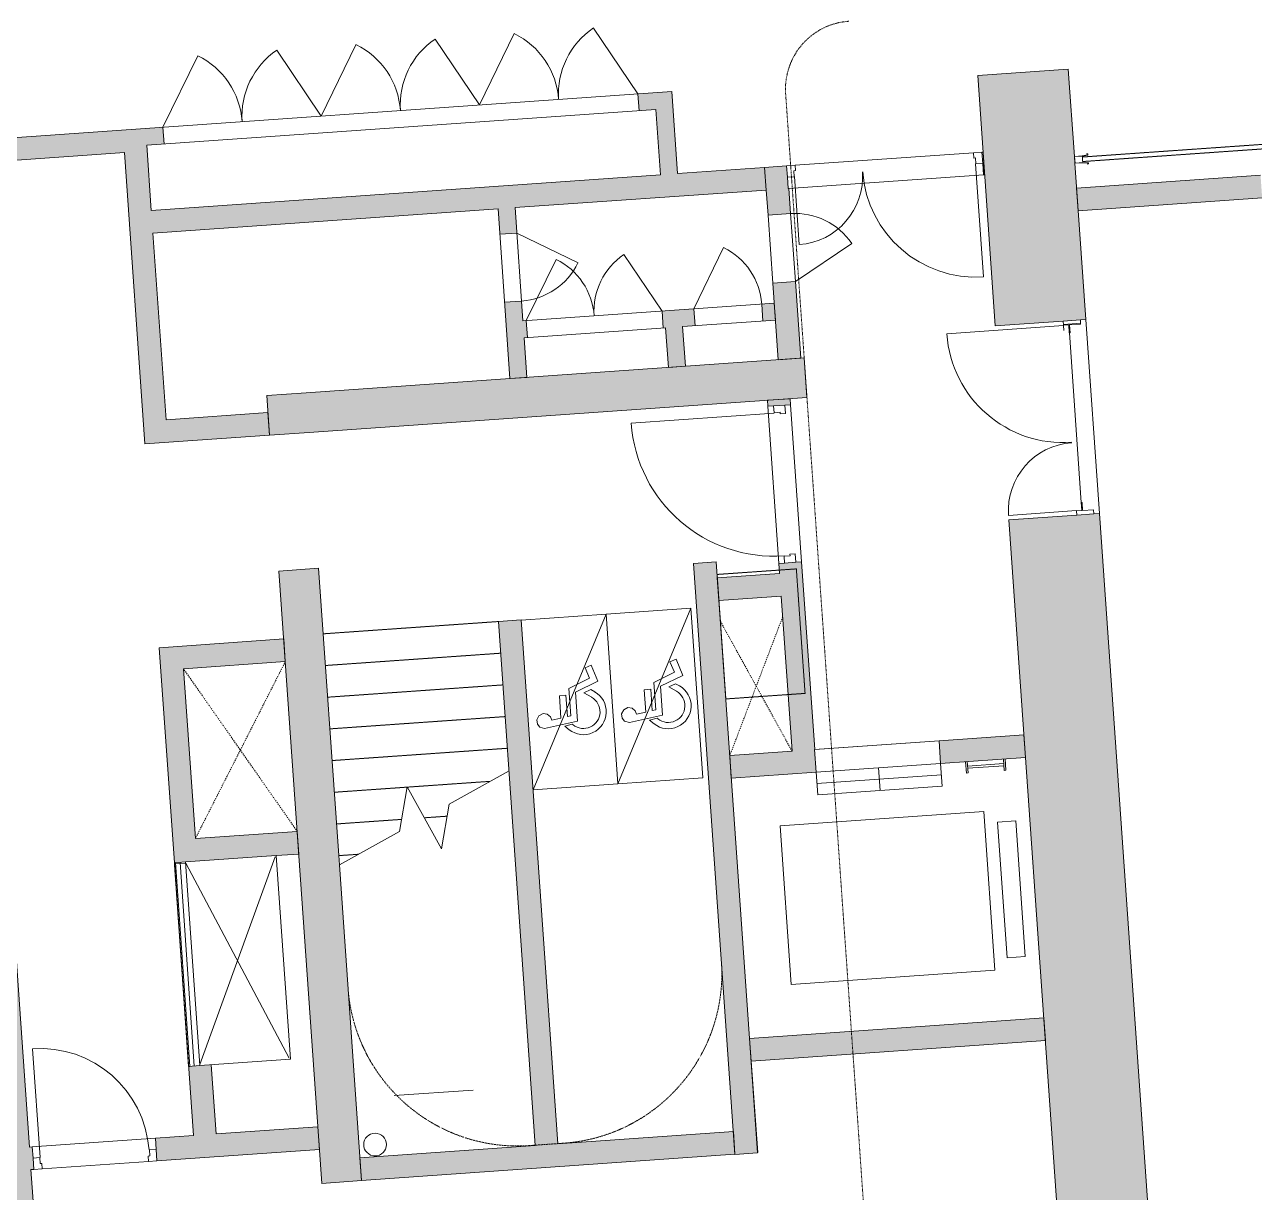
# Model space of a CAD drawing. Header units: millimetres. Extents: x 833941507 to 1669051331, y 817666127 to 1636299673.
# Drawn here: x 834443751 to 834454592, y 818027926 to 818038219 of the extents above; entities that cross this region are included whole.
import ezdxf

# ---------------------------------------------------------------- set-up
doc = ezdxf.new("R2010")
doc.units = ezdxf.units.MM
doc.header["$LTSCALE"] = 3
for name, pattern in [('3A35X-MAGP-P-MP-B02A$0$Dash', [6, 3, -3]), ('3A35X-MAGP-P-MP-B02A$0$Dash 1_16_', [3.175, 1.5875, -1.5875]), ('3A35X-MAGP-P-MP-B02A$0$Hidden', [2.25, 1, -1.25]), ('3A35X-MAGP-P-MP-B02A$0$Overhead', [1.8, 1.2, -0.6]), ('3A35X-MAGP-P-MP-B02B$0$Dash', [6, 3, -3]), ('3A35X-MAGP-P-MP-B02B$0$Hidden', [2.25, 1, -1.25]), ('3A35X-MAGP-P-MP-B02B$0$Overhead', [1.8, 1.2, -0.6])]:
    doc.linetypes.add(name, pattern=pattern)
for name, color, linetype, lineweight in [('3A35X-MAGP-P-MP-B02A$0$A-000-M_MASS', 252, 'Continuous', 5), ('3A35X-MAGP-P-MP-B02A$0$A-010-M_LINE', 252, 'Continuous', 5), ('3A35X-MAGP-P-MP-B02A$0$A-200-M_WALL_EXT', 252, 'Continuous', 9), ('3A35X-MAGP-P-MP-B02A$0$A-200-M_WALL_INT', 252, 'Continuous', 9), ('3A35X-MAGP-P-MP-B02A$0$A-200-M_WALL_PAT', 252, 'Continuous', 9), ('3A35X-MAGP-P-MP-B02A$0$A-230-M_FLOOR', 252, 'Continuous', 18), ('3A35X-MAGP-P-MP-B02A$0$A-242-M_STAIR', 252, 'Continuous', 5), ('3A35X-MAGP-P-MP-B02A$0$A-242-MB_STAIR', 252, 'Continuous', 5), ('3A35X-MAGP-P-MP-B02A$0$A-325-M_DOOR', 252, 'Continuous', 5), ('3A35X-MAGP-P-MP-B02A$0$A-335-M_OPENING', 252, 'Continuous', 5), ('3A35X-MAGP-P-MP-B02A$0$A-770-ME_FFE_SA', 252, 'Continuous', 5), ('3A35X-MAGP-P-MP-B02A$0$A-770-MH_FFE_SA', 252, '3A35X-MAGP-P-MP-B02A$0$Overhead', 5), ('3A35X-MAGP-P-MP-B02A$0$Z-000-T_TEXT', 252, 'Continuous', 5), ('3A35X-MAGP-P-MP-B02A$0$Z-060-M_DETAIL', 252, 'Continuous', 5), ('3A35X-MAGP-P-MP-B02A$0$Z-070_T_DETAIL', 252, 'Continuous', 5), ('3A35X-MAGP-P-MP-B02B$0$A-000-M_MASS', 252, 'Continuous', 5), ('3A35X-MAGP-P-MP-B02B$0$A-010-M_LINE', 252, 'Continuous', 5), ('3A35X-MAGP-P-MP-B02B$0$A-200-M_WALL_EXT', 252, 'Continuous', 9), ('3A35X-MAGP-P-MP-B02B$0$A-200-M_WALL_INT', 252, 'Continuous', 9), ('3A35X-MAGP-P-MP-B02B$0$A-200-M_WALL_PAT', 252, 'Continuous', 9), ('3A35X-MAGP-P-MP-B02B$0$A-230-M_FLOOR', 252, 'Continuous', 18), ('3A35X-MAGP-P-MP-B02B$0$A-242-M_STAIR', 252, 'Continuous', 5), ('3A35X-MAGP-P-MP-B02B$0$A-242-MB_STAIR', 252, 'Continuous', 5), ('3A35X-MAGP-P-MP-B02B$0$A-325-M_DOOR', 252, 'Continuous', 5), ('3A35X-MAGP-P-MP-B02B$0$A-335-M_OPENING', 252, 'Continuous', 5), ('3A35X-MAGP-P-MP-B02B$0$A-770-ME_FFE_SA', 252, 'Continuous', 5), ('3A35X-MAGP-P-MP-B02B$0$A-770-MH_FFE_SA', 252, '3A35X-MAGP-P-MP-B02B$0$Overhead', 5), ('3A35X-MAGP-P-MP-B02B$0$Z-000-T_TEXT', 252, 'Continuous', 5), ('3A35X-MAGP-P-MP-B02B$0$Z-060-M_DETAIL', 252, 'Continuous', 5), ('UAJ-23FLOR-h', 251, 'Continuous', 9)]:
    doc.layers.add(name, color=color, linetype=linetype, lineweight=lineweight)
doc.layers.add('UAJ-00XREF', color=7, linetype='Continuous')

# ---------------------------------------------------------------- blocks, each defined once
blk = doc.blocks.new('GBP-LTC-LB01')
at = {"layer": 'UAJ-23FLOR-h'}
h = blk.add_hatch(dxfattribs=at)
h.set_pattern_fill('EARTH,_O', color=256, scale=180, angle=45)
h.set_pattern_definition([(48.9989, (834576001.8, 818046085.3), (-112.727, 1612.5107), [1143, -1143]), (48.9989, (834575678.3, 818046366.6), (-112.727, 1612.5107), [1143, -1143]), (48.9989, (834575354.8, 818046647.8), (-112.727, 1612.5107), [1143, -1143]), (138.9989, (834575340.7, 818046849.3), (-1612.5107, -112.727), [1143, -1143]), (138.9989, (834575621.9, 818047172.8), (-1612.5107, -112.727), [1143, -1143]), (138.9989, (834575903.1, 818047496.3), (-1612.5107, -112.727), [1143, -1143])])
h.paths.add_polyline_path([(834572173, 818200349), (834310584, 818182062), (834331502, 817882832), (834364940, 817885169), (834473096, 818011284), (834480534, 818020120), (834485095, 818025710), (834491376, 818033619), (834497063, 818041013), (834493146, 818043679), (834512789, 818074029), (834518712, 818083675), (834526231, 818096325), (834534646, 818111073), (834545956, 818131981), (834557205, 818154199), (834564040, 818168497), (834570941, 818183576), (834578368, 818200696)])
h.paths.add_polyline_path([(834382131, 817956470), (834418269, 817958996), (834422062, 817963856), (834428403, 817964299), (834467239, 818010696), (834466445, 818021739), (834476098, 818035709), (834485267, 818048983), (834487015, 818051460), (834497268, 818067303), (834492893, 818129890), (834448057, 818126756), (834416897, 818105052), (834382061, 818080789), (834386167, 818022059), (834377588, 818021459)], flags=16)
edge = h.paths.add_edge_path(flags=16)
edge.add_line((834540292, 818142076), (834533466, 818141614))
edge.add_line((834533466, 818141614), (834523258, 818143863))
edge.add_line((834523258, 818143863), (834525897, 818155839))
edge.add_arc((834558382, 818267025), 115835, 237.2184, 253.71313, ccw=False)
edge.add_line((834495665, 818169638), (834498268, 818132357))
edge.add_line((834498268, 818132357), (834496346, 818130135))
edge.add_line((834496346, 818130135), (834492880, 818129893))
edge.add_line((834492880, 818129893), (834494230, 818110588))
edge.add_line((834494230, 818110588), (834496326, 818110708))
edge.add_line((834496326, 818110708), (834498420, 818080754))
edge.add_line((834498420, 818080754), (834498046, 818080727))
edge.add_line((834498046, 818080727), (834498255, 818077746))
edge.add_line((834498255, 818077746), (834503061, 818078082))
edge.add_line((834503061, 818078082), (834504980, 818081212))
edge.add_line((834504980, 818081212), (834509429, 818088471))
edge.add_line((834509429, 818088471), (834515217, 818097914))
edge.add_line((834515217, 818097914), (834526067, 818116416))
edge.add_line((834526067, 818116416), (834532489, 818127889))
edge.add_line((834532489, 818127889), (834534831, 818132146))
edge.add_line((834534831, 818132146), (834540292, 818142076))
h = blk.add_hatch(dxfattribs=at)
h.set_pattern_fill('EARTH,_O', color=256, scale=180, angle=45)
h.set_pattern_definition([(45.0000001, (-1082349.7, 54794.9), (-3e-06, 1616.4461018), [1143, -1143]), (45.0000001, (-1082652.8, 55098), (-3e-06, 1616.4461018), [1143, -1143]), (45.0000001, (-1082955.9, 55401.1), (-3e-06, 1616.4461018), [1143, -1143]), (135.0000001, (-1082955.9, 55603.1), (-1616.4461018, -3e-06), [1143, -1143]), (135.0000001, (-1082652.8, 55906.2), (-1616.4461018, -3e-06), [1143, -1143]), (135.0000001, (-1082349.7, 56209.3), (-1616.4461018, -3e-06), [1143, -1143])])
h.paths.add_polyline_path([(834669469, 818015499), (834651081, 818014214), (834651091, 818014066), (834669480, 818015352)], flags=16)
edge = h.paths.add_edge_path()
edge.add_arc((834611764, 818123015), 22001, 94.0007, 118.6887)
edge.add_line((834601202, 818142316), (834593918, 818141228))
edge.add_arc((834611768, 818123014), 25503, 93.9972, 134.4213, ccw=False)
edge.add_line((834609991, 818148455), (834618164, 818149026))
edge.add_line((834618164, 818149026), (834618408, 818145535))
edge.add_line((834618408, 818145535), (834616365, 818145392))
edge.add_line((834616365, 818145392), (834616609, 818141901))
edge.add_line((834616609, 818141901), (834611622, 818141552))
edge.add_line((834611622, 818141552), (834611378, 818145043))
edge.add_line((834611378, 818145043), (834610229, 818144963))
h.paths.add_polyline_path([(834673233, 818197366), (834607546, 818192774), (834599172, 818174435), (834588349, 818152375), (834578622, 818133891), (834568418, 818115665), (834556457, 818095618), (834546606, 818080042), (834532219, 818058624), (834523692, 818046596), (834515684, 818035708), (834508244, 818025930), (834500656, 818016266), (834489787, 818002934), (834483448, 817995421), (834478638, 817989842), (834458454, 817967379), (834441506, 817949096), (834383076, 817886437), (834482027, 817893355), (834551919, 817920009), (834634905, 817930637), (834634023, 817939309), (834633770, 817941796), (834633578, 817943687), (834508697, 817930984), (834507053, 817930191), (834506409, 817939427), (834507657, 817945567), (834503417, 818006767), (834503064, 818011763), (834514053, 818025792), (834520785, 818034889), (834526319, 818042437), (834532382, 818050706), (834536346, 818056473), (834542258, 818065226), (834550406, 818077287), (834561579, 818095002), (834574523, 818117080), (834587769, 818140310), (834609774, 818143595), (834610002, 818140336), (834634253, 818142031), (834636807, 818105492), (834642791, 818105914), (834646279, 818056033), (834640293, 818055614), (834643382, 818011425), (834641138, 818011268), (834645776, 817944928), (834639048, 817944244), (834640362, 817931328), (834651070, 817932707), (834650588, 817936476), (834685106, 817940897), (834685588, 817937128), (834691374, 817937869)])
blk = doc.blocks.new('3A35X-MAGP-P-MP-B02A')
at = {"layer": '3A35X-MAGP-P-MP-B02A$0$A-200-M_WALL_PAT'}
for points in [[(68019, 113181), (68975, 113181), (68975, 113381), (67225, 113381), (67225, 113181), (67525, 113181)], [(69175, 112656), (69175, 113381), (68975, 113381), (68975, 112656)], [(73675, 112656), (73825, 112656), (73825, 113381), (73675, 113381), (73675, 112695)], [(73925, 112456), (74595, 112456), (74595, 112656), (68975, 112656), (68975, 112456), (73675, 112456)], [(73649, 110956), (73775, 110956), (73775, 111306), (73625, 111306), (73625, 110956)], [(74676, 110606), (74825, 110606), (74825, 110956), (70425, 110956), (70425, 110606), (74476, 110606)], [(67325, 102856), (67525, 102856), (67525, 110819), (67325, 110819), (67325, 102880)], [(70075, 110606), (70075, 110806), (69175, 110806), (69175, 110606)], [(73725, 103996), (73925, 103997), (73925, 109218), (73725, 109218), (73725, 103997)], [(73925, 108876), (74476, 108876), (74476, 109076), (73925, 109076)], [(69175, 108606), (70075, 108606), (70075, 108806), (69175, 108806), (69175, 108717)], [(71975, 104197), (72175, 104197), (72175, 108827), (71975, 108826), (71975, 104464)], [(69875, 106906), (70075, 106906), (70075, 107106), (69175, 107106), (69175, 106906)], [(69075, 104496), (69175, 104496), (69175, 105106), (68975, 105106), (68975, 104496)], [(74197, 104806), (76525, 104806), (76525, 105006), (73925, 105006), (73926, 104806)], [(71975, 103997), (73725, 103997), (73725, 104197), (70425, 104196), (70425, 103997)]]:
    blk.add_hatch(color=256, dxfattribs=at).paths.add_polyline_path(points, flags=0)
h = blk.add_hatch(color=256, dxfattribs=at)
h.paths.add_polyline_path([(73525, 113231), (73675, 113231), (73675, 113381), (73525, 113381), (73525, 113331)], flags=0)
h.paths.add_polyline_path([(69175, 113231), (69328, 113231), (69328, 113381), (69175, 113381), (69175, 113331)], flags=0)
h = blk.add_hatch(color=256, dxfattribs=at)
h.paths.add_polyline_path([(77325, 102396), (77325, 109406), (76525, 109406), (76525, 102396), (76613, 102396)], flags=0)
h.paths.add_polyline_path([(76525, 111120), (77325, 111120), (77325, 113331), (76525, 113331), (76525, 112456)], flags=0)
h = blk.add_hatch(color=256, dxfattribs=at)
h.paths.add_polyline_path([(74595, 112456), (74789, 112456), (74789, 112656), (74595, 112656), (74595, 112556)], flags=0)
h.paths.add_polyline_path([(76515, 112456), (76525, 112456), (76525, 112656), (76515, 112656), (76515, 112556)], flags=0)
h = blk.add_hatch(color=256, dxfattribs=at)
h.paths.add_polyline_path([(69075, 106906), (69175, 106906), (69175, 108806), (68975, 108806), (68975, 106906)], flags=0)
h.paths.add_polyline_path([(69175, 110606), (69175, 112456), (68975, 112456), (68975, 110606)], flags=0)
h = blk.add_hatch(color=256, dxfattribs=at)
h.paths.add_polyline_path([(72375, 110956), (72375, 111631), (72225, 111631), (72225, 110956), (72325, 110956)], flags=0)
h.paths.add_polyline_path([(72316, 112231), (72375, 112231), (72375, 112456), (72225, 112456), (72225, 112231)], flags=0)
h = blk.add_hatch(color=256, dxfattribs=at)
h.paths.add_polyline_path([(74676, 110956), (74795, 110956), (74795, 111633), (74595, 111633), (74595, 110956)], flags=0)
h.paths.add_polyline_path([(74789, 112233), (74795, 112233), (74795, 112456), (74595, 112456), (74595, 112233)], flags=0)
h = blk.add_hatch(color=256, dxfattribs=at)
h.paths.add_polyline_path([(77325, 112081), (78951, 112081), (78951, 112281), (77325, 112281)], flags=0)
h.paths.add_polyline_path([(85550, 112081), (85550, 112281), (84157, 112281), (84157, 112081), (85207, 112081)], flags=0)
h = blk.add_hatch(color=256, dxfattribs=at)
h.paths.add_polyline_path([(73775, 111306), (73885, 111306), (73885, 111456), (73604, 111456), (73604, 111306), (73675, 111306)], flags=0)
h.paths.add_polyline_path([(74595, 111306), (74595, 111456), (74485, 111456), (74485, 111306)], flags=0)
h.paths.add_polyline_path([(72404, 111306), (72404, 111456), (72375, 111456), (72375, 111306)], flags=0)
h = blk.add_hatch(color=256, dxfattribs=at)
h.paths.add_polyline_path([(70425, 103996), (70425, 109406), (70075, 109406), (70075, 103996), (70291, 103996)], flags=0)
h.paths.add_polyline_path([(70425, 110606), (70425, 110956), (70075, 110956), (70075, 110606)], flags=0)
h = blk.add_hatch(color=256, dxfattribs=at)
h.paths.add_polyline_path([(74676, 107506), (74676, 109165), (74476, 109165), (74476, 107506)], flags=0)
h.paths.add_polyline_path([(74526, 110553), (74676, 110553), (74676, 110606), (74476, 110606), (74476, 110553)], flags=0)
h = blk.add_hatch(color=256, dxfattribs=at)
h.paths.add_polyline_path([(74476, 107306), (74675, 107306), (74675, 107506), (73925, 107506), (73925, 107306), (74465, 107306)], flags=0)
h.paths.add_polyline_path([(76525, 107306), (76525, 107506), (75775, 107506), (75775, 107306), (76076, 107306)], flags=0)
h = blk.add_hatch(color=256, dxfattribs=at)
h.paths.add_polyline_path([(68975, 104296), (70075, 104296), (70075, 104496), (68638, 104496), (68638, 104296)], flags=0)
h.paths.add_polyline_path([(67550, 104296), (67550, 104496), (67525, 104496), (67525, 104296)], flags=0)
at = {"layer": '3A35X-MAGP-P-MP-B02A$0$A-000-M_MASS'}
for p, q in [((75995, 107306), (75995, 107206)), ((76010, 107206), (76010, 107306)), ((76330, 107266), (76010, 107266)), ((76010, 107247), (76330, 107247)), ((76330, 107306), (76330, 107206)), ((76345, 107206), (76345, 107306)), ((75995, 107206), (76010, 107206)), ((76330, 107206), (76345, 107206))]:
    blk.add_line(p, q, dxfattribs=at)
at = {"layer": '3A35X-MAGP-P-MP-B02A$0$A-010-M_LINE', "linetype": '3A35X-MAGP-P-MP-B02A$0$Overhead'}
for p, q in [((73926, 109106), (74626, 109106)), ((73926, 108006), (73926, 109106)), ((74626, 109106), (74626, 108006)), ((74626, 108006), (73926, 108006))]:
    blk.add_line(p, q, dxfattribs=at)
at = {"layer": '3A35X-MAGP-P-MP-B02A$0$A-010-M_LINE', "linetype": '3A35X-MAGP-P-MP-B02A$0$Hidden'}
blk.add_line((71925, 104200), (72225, 104200), dxfattribs=at)
for centre, start, end in [((71925, 105700), 180.1582, 270), ((72225, 105700), 270, 359.8418)]:
    blk.add_arc(centre, 1500, start, end, dxfattribs=at)
at = {"layer": '3A35X-MAGP-P-MP-B02A$0$A-200-M_WALL_EXT', "lineweight": 13}
for p, q in [((76525, 113331), (76525, 111120)), ((77325, 113331), (76525, 113331)), ((77325, 112561), (77325, 113331)), ((77325, 111120), (77325, 112501)), ((76525, 111120), (77125, 111120)), ((77277, 111120), (77325, 111120)), ((70075, 110956), (70075, 110606)), ((70425, 110956), (70075, 110956)), ((74825, 110956), (70425, 110956)), ((74825, 110606), (74825, 110956)), ((70075, 110606), (70425, 110606)), ((70425, 110606), (74825, 110606)), ((70075, 109406), (70075, 103996)), ((70425, 109406), (70075, 109406)), ((70425, 106867), (70425, 109406)), ((76525, 109406), (76525, 102396)), ((77125, 109406), (76525, 109406)), ((77325, 109406), (77277, 109406)), ((77325, 102396), (77325, 109406)), ((73725, 109218), (73725, 103996)), ((73925, 109218), (73725, 109218)), ((73925, 103996), (73925, 109218)), ((70425, 103996), (70425, 106786)), ((70075, 103996), (70425, 103996)), ((73725, 103996), (73925, 103996))]:
    blk.add_line(p, q, dxfattribs=at)
at = {"layer": '3A35X-MAGP-P-MP-B02A$0$A-200-M_WALL_INT'}
for p, q in [((67225, 113381), (73825, 113381)), ((69328, 113231), (69328, 113381)), ((73525, 113381), (73525, 113231)), ((73825, 112656), (73825, 113381)), ((69175, 112656), (69175, 113231)), ((73675, 113231), (69175, 113231)), ((73675, 113231), (73675, 112656)), ((67225, 113181), (68975, 113181)), ((68975, 113181), (68975, 110606)), ((73675, 112656), (69175, 112656)), ((74595, 112656), (73825, 112656)), ((74595, 112456), (74595, 112656)), ((74789, 112656), (74595, 112656)), ((74595, 112656), (74595, 112456)), ((76525, 112656), (76515, 112656)), ((76525, 112456), (76525, 112656)), ((74789, 112456), (74789, 112556)), ((76515, 112556), (76515, 112456)), ((69175, 110806), (69175, 112456)), ((69175, 112456), (72225, 112456)), ((72225, 112456), (72225, 110956)), ((72375, 112456), (74595, 112456)), ((72375, 112456), (72375, 111456)), ((74595, 112456), (74595, 112233)), ((74795, 112456), (74789, 112456)), ((74795, 112233), (74795, 112456)), ((76515, 112456), (76525, 112456)), ((72225, 112231), (72375, 112231)), ((74595, 112233), (74795, 112233)), ((74595, 111633), (74595, 112233)), ((74795, 112233), (74795, 111633)), ((78951, 112281), (77325, 112281)), ((77325, 112281), (77325, 112081)), ((77325, 112081), (78951, 112081)), ((72375, 111631), (72225, 111631)), ((74795, 111633), (74595, 111633)), ((74595, 111633), (74595, 110956)), ((74795, 110956), (74795, 111633)), ((72375, 111456), (74595, 111456)), ((72404, 111306), (72404, 111456)), ((73604, 111456), (73604, 111306)), ((73885, 111306), (73885, 111456)), ((74485, 111456), (74485, 111306)), ((74595, 111306), (74595, 111456)), ((73625, 111306), (72375, 111306)), ((72375, 110956), (72375, 111306)), ((73625, 111306), (73625, 110956)), ((73775, 110956), (73775, 111306)), ((74595, 111306), (73775, 111306)), ((72225, 110956), (72375, 110956)), ((73625, 110956), (73775, 110956)), ((74595, 110956), (74795, 110956)), ((67525, 104496), (67525, 110819)), ((70075, 110806), (69175, 110806)), ((70075, 110606), (70075, 110806)), ((68975, 110606), (70075, 110606)), ((74676, 110606), (74476, 110606)), ((74476, 110606), (74476, 110553)), ((74676, 110553), (74676, 110606)), ((74476, 110553), (74526, 110553)), ((74626, 110553), (74676, 110553)), ((74476, 109076), (73925, 109076)), ((73925, 109076), (73925, 108876)), ((74526, 109165), (74476, 109165)), ((74476, 109165), (74476, 109076)), ((74676, 109165), (74626, 109165)), ((74676, 107506), (74676, 109165)), ((73925, 108876), (74476, 108876)), ((74476, 108876), (74476, 107506)), ((68975, 108806), (68975, 106906)), ((70075, 108806), (68975, 108806)), ((70075, 108606), (70075, 108806)), ((71975, 108827), (71975, 104197)), ((72175, 108827), (71975, 108827)), ((72175, 104197), (72175, 108827)), ((69175, 107106), (69175, 108606)), ((69175, 108606), (70075, 108606)), ((74476, 107506), (73925, 107506)), ((73925, 107506), (73925, 107306)), ((74675, 107306), (74675, 107506)), ((76525, 107506), (75775, 107506)), ((75775, 107506), (75775, 107306)), ((76525, 107306), (76525, 107506)), ((73925, 107306), (74675, 107306)), ((75775, 107306), (76525, 107306)), ((70075, 107106), (69175, 107106)), ((70075, 106906), (70075, 107106)), ((68975, 106906), (69075, 106906)), ((68975, 104496), (68975, 106896)), ((68975, 106896), (69075, 106896)), ((69875, 106906), (70075, 106906)), ((69075, 105106), (68975, 105106)), ((69175, 104496), (69175, 105106)), ((76525, 105006), (73925, 105006)), ((73925, 105006), (73925, 104806)), ((76525, 104806), (76525, 105006)), ((73925, 104806), (76525, 104806)), ((67550, 104496), (67525, 104496)), ((67550, 104396), (67550, 104496)), ((68975, 104496), (68638, 104496)), ((68638, 104496), (68638, 104396)), ((70075, 104496), (69175, 104496)), ((70075, 104296), (70075, 104496)), ((67525, 102856), (67525, 104296)), ((67525, 104296), (67550, 104296)), ((68638, 104296), (70075, 104296)), ((71975, 104197), (70425, 104197)), ((70425, 104197), (70425, 103997)), ((73725, 104197), (72175, 104197)), ((73725, 103997), (73725, 104197)), ((70425, 103997), (73725, 103997))]:
    blk.add_line(p, q, dxfattribs=at)
at = {"layer": '3A35X-MAGP-P-MP-B02A$0$A-230-M_FLOOR'}
for p, q in [((74864, 112656), (76440, 112656)), ((76515, 112456), (74795, 112456)), ((77325, 111120), (77325, 109406)), ((77173, 109513), (77173, 111013)), ((74476, 109165), (74476, 110553)), ((74676, 110553), (74676, 109165)), ((74676, 107506), (75775, 107506)), ((74675, 107306), (75775, 107306)), ((68975, 106896), (68975, 106906)), ((73926, 104806), (73926, 103997)), ((67550, 104496), (68638, 104496)), ((68563, 104296), (67625, 104296))]:
    blk.add_line(p, q, dxfattribs=at)
at = {"layer": '3A35X-MAGP-P-MP-B02A$0$A-242-M_STAIR'}
for p, q in [((71975, 108827), (70425, 108827)), ((71975, 108547), (70425, 108547)), ((71975, 108267), (70425, 108267)), ((71975, 107987), (70425, 107987)), ((71975, 107707), (70425, 107707)), ((71068, 107427), (70425, 107427)), ((71801, 107427), (71070, 107427)), ((70999, 107147), (70425, 107147)), ((71401, 107147), (71200, 107147)), ((70425, 106867), (70425, 106786)), ((70600, 106867), (70425, 106867)), ((71333, 106867), (71331, 106867))]:
    blk.add_line(p, q, dxfattribs=at)
at = {"layer": '3A35X-MAGP-P-MP-B02A$0$A-242-M_STAIR', "linetype": '3A35X-MAGP-P-MP-B02A$0$Overhead'}
for p, q in [((71975, 108827), (70425, 108827)), ((71975, 108547), (70425, 108547)), ((71975, 108267), (70425, 108267)), ((71975, 107987), (70425, 107987)), ((71975, 107707), (70425, 107707)), ((71068, 107427), (70425, 107427)), ((71801, 107427), (71070, 107427)), ((70999, 107147), (70425, 107147)), ((71401, 107147), (71200, 107147)), ((70600, 106867), (70425, 106867)), ((71333, 106867), (71331, 106867))]:
    blk.add_line(p, q, dxfattribs=at)
at = {"layer": '3A35X-MAGP-P-MP-B02A$0$A-242-MB_STAIR'}
for p, q in [((71427, 107253), (71975, 107509)), ((70974, 107042), (71068, 107430)), ((71068, 107430), (71332, 106864)), ((71332, 106864), (71427, 107253)), ((70425, 106786), (70974, 107042))]:
    blk.add_line(p, q, dxfattribs=at)
at = {"layer": '3A35X-MAGP-P-MP-B02A$0$A-325-M_DOOR'}
for p, q in [((69328, 113381), (69678, 113987)), ((70728, 113381), (70378, 113987)), ((70727, 113381), (71077, 113987)), ((72127, 113381), (71777, 113987)), ((72125, 113381), (72475, 113987)), ((73525, 113381), (73175, 113987)), ((74852, 112556), (74852, 111956)), ((76452, 112556), (76452, 111559)), ((72375, 112231), (72895, 111931)), ((72404, 111456), (72704, 111976)), ((73604, 111456), (73304, 111976)), ((73885, 111456), (74185, 111976)), ((74795, 111633), (75315, 111933)), ((77125, 111080), (76094, 111080)), ((77125, 111090), (77277, 111090)), ((77125, 111080), (77125, 111036)), ((74526, 110490), (73264, 110490)), ((77125, 109446), (76525, 109446)), ((74675, 107506), (75775, 107506)), ((74675, 107306), (75775, 107306)), ((67613, 104396), (67613, 105358))]:
    blk.add_line(p, q, dxfattribs=at)
at = {"layer": '3A35X-MAGP-P-MP-B02A$0$A-325-M_DOOR', "lineweight": 9}
for p, q in [((74789, 112656), (74864, 112656)), ((74789, 112556), (74789, 112656)), ((74864, 112656), (74864, 112609)), ((76440, 112656), (76515, 112656)), ((76440, 112609), (76440, 112656)), ((76515, 112656), (76515, 112556)), ((74849, 112556), (74789, 112556)), ((74849, 112609), (74849, 112556)), ((74864, 112609), (74849, 112609)), ((76455, 112609), (76440, 112609)), ((76455, 112556), (76455, 112609)), ((76515, 112556), (76455, 112556)), ((77125, 111120), (77277, 111120)), ((77125, 111083), (77125, 111120)), ((77172, 111083), (77125, 111083)), ((77172, 111013), (77172, 111083)), ((77179, 111083), (77179, 111013)), ((77277, 111083), (77179, 111083)), ((77277, 111120), (77277, 111083)), ((77179, 111013), (77172, 111013)), ((74526, 110553), (74626, 110553)), ((74526, 110493), (74526, 110553)), ((74579, 110493), (74526, 110493)), ((74579, 110478), (74579, 110493)), ((74626, 110478), (74579, 110478)), ((74626, 110553), (74626, 110478)), ((77172, 109513), (77179, 109513)), ((77172, 109443), (77172, 109513)), ((77179, 109513), (77179, 109443)), ((77125, 109443), (77172, 109443)), ((77125, 109406), (77125, 109443)), ((77277, 109406), (77125, 109406)), ((77179, 109443), (77277, 109443)), ((77277, 109443), (77277, 109406)), ((74526, 109225), (74579, 109225)), ((74526, 109165), (74526, 109225)), ((74579, 109225), (74579, 109240)), ((74579, 109240), (74626, 109240)), ((74626, 109240), (74626, 109165)), ((74626, 109165), (74526, 109165)), ((67610, 104396), (67550, 104396)), ((67550, 104396), (67550, 104296)), ((67550, 104296), (67625, 104296)), ((67610, 104343), (67610, 104396)), ((67625, 104343), (67610, 104343)), ((67625, 104296), (67625, 104343)), ((68563, 104343), (68563, 104296)), ((68578, 104343), (68563, 104343)), ((68563, 104296), (68638, 104296)), ((68638, 104396), (68578, 104396)), ((68578, 104396), (68578, 104343)), ((68638, 104296), (68638, 104396))]:
    blk.add_line(p, q, dxfattribs=at)
at = {"layer": '3A35X-MAGP-P-MP-B02A$0$A-325-M_DOOR'}
for centre, radius, start, end in [((69328, 113381), 700, 0, 60), ((70728, 113381), 700, 120, 180), ((70727, 113381), 700, 0, 60), ((72127, 113381), 700, 120, 180), ((72125, 113381), 700, 0, 60), ((73525, 113381), 700, 120, 180), ((74852, 112556), 600, 270, 0), ((76452, 112556), 997, 180, 270), ((74795, 111633), 600, 30, 90), ((72375, 112231), 600, 270, 330), ((72404, 111456), 600, 0, 60), ((73604, 111456), 600, 120, 180), ((73885, 111456), 600, 0, 60), ((77125, 111080), 1031, 180, 270), ((74526, 110490), 1262, 180, 270), ((77125, 109446), 600, 90, 180), ((67613, 104396), 962, 0, 90)]:
    blk.add_arc(centre, radius, start, end, dxfattribs=at)
at = {"layer": '3A35X-MAGP-P-MP-B02A$0$A-335-M_OPENING', "linetype": '3A35X-MAGP-P-MP-B02A$0$Dash'}
for p, q in [((73926, 107506), (74476, 108692)), ((74476, 107506), (73926, 108692)), ((70075, 108606), (69175, 107106)), ((70075, 107106), (69175, 108606))]:
    blk.add_line(p, q, dxfattribs=at)
at = {"layer": '3A35X-MAGP-P-MP-B02A$0$A-770-ME_FFE_SA'}
for p, q in [((77395, 112561), (77325, 112561)), ((77325, 112561), (77325, 112501)), ((77327, 112502), (77327, 112560)), ((77327, 112560), (77395, 112560)), ((77444, 112566), (77395, 112561)), ((77395, 112560), (77445, 112565)), ((77445, 112576), (77435, 112576)), ((77435, 112576), (77435, 112575)), ((77435, 112575), (77444, 112575)), ((77444, 112575), (77444, 112566)), ((77445, 112565), (77445, 112576)), ((77325, 112501), (77395, 112501)), ((77395, 112502), (77327, 112502)), ((77445, 112497), (77395, 112502)), ((77395, 112501), (77444, 112496)), ((77444, 112487), (77435, 112487)), ((77435, 112487), (77435, 112486)), ((77435, 112486), (77445, 112486)), ((77444, 112496), (77444, 112487)), ((77445, 112486), (77445, 112497)), ((74675, 107306), (74675, 107106)), ((75775, 107306), (74675, 107306)), ((75225, 107106), (75225, 107306)), ((75775, 107106), (75775, 107306)), ((75775, 107206), (74675, 107206)), ((75775, 107106), (74675, 107106)), ((68975, 106906), (68985, 106906)), ((68975, 105106), (68975, 106906)), ((68975, 105116), (68975, 106896)), ((68975, 106896), (68975, 105116)), ((68985, 106906), (68985, 105106)), ((69025, 105106), (69025, 106906)), ((69865, 106896), (69075, 105116)), ((69075, 106896), (69865, 105116)), ((74325, 105456), (74325, 106856)), ((74325, 106856), (76125, 106856)), ((76125, 106856), (76125, 105456)), ((76240, 105556), (76240, 106756)), ((76240, 106756), (76400, 106756)), ((76400, 106756), (76400, 105556)), ((76400, 105556), (76240, 105556)), ((76125, 105456), (74325, 105456)), ((68985, 105106), (68975, 105106))]:
    blk.add_line(p, q, dxfattribs=at)
blk.add_circle((70566, 104304), 100, dxfattribs=at)
at = {"layer": '3A35X-MAGP-P-MP-B02A$0$A-770-MH_FFE_SA'}
for p, q in [((77395, 112551), (85775, 112551)), ((77395, 112551), (77395, 112511)), ((85775, 112511), (77395, 112511)), ((68975, 106006), (68975, 106896)), ((68975, 106006), (68975, 106896)), ((68975, 106006), (68975, 105116)), ((68975, 106006), (68975, 105116))]:
    blk.add_line(p, q, dxfattribs=at)
at = {"layer": '3A35X-MAGP-P-MP-B02A$0$Z-000-T_TEXT', "lineweight": 20}
blk.add_line((70764, 104723), (71464, 104723), dxfattribs=at)
at = {"layer": '3A35X-MAGP-P-MP-B02A$0$Z-060-M_DETAIL'}
for p, q in [((72175, 107326), (72925, 108826)), ((72175, 108826), (72925, 108826)), ((72925, 107326), (73675, 108826)), ((72925, 108826), (73675, 108826)), ((72925, 107326), (72925, 108826)), ((72925, 108826), (72925, 107326)), ((73675, 108826), (73675, 107326)), ((72763, 108385), (72707, 108367)), ((72707, 108367), (72740, 108272)), ((72812, 108240), (72763, 108385)), ((73513, 108385), (73457, 108367)), ((73457, 108367), (73490, 108272)), ((73562, 108240), (73513, 108385)), ((72740, 108272), (72552, 108195)), ((72609, 108159), (72812, 108240)), ((73490, 108272), (73302, 108195)), ((73359, 108159), (73562, 108240)), ((72464, 108137), (72464, 107939)), ((72521, 108137), (72464, 108137)), ((72522, 107949), (72521, 108137)), ((72552, 108195), (72552, 107953)), ((72609, 107903), (72609, 108159)), ((72682, 108147), (72743, 108171)), ((72747, 108104), (72682, 108147)), ((72743, 108171), (72777, 108149)), ((73214, 108137), (73214, 107939)), ((73271, 108137), (73214, 108137)), ((73272, 107949), (73271, 108137)), ((73302, 108195), (73302, 107953)), ((73359, 107903), (73359, 108159)), ((73432, 108147), (73493, 108171)), ((73497, 108104), (73432, 108147)), ((73493, 108171), (73527, 108149)), ((72310, 107990), (72272, 107974)), ((72345, 107983), (72310, 107990)), ((72372, 107956), (72345, 107983)), ((73060, 107990), (73022, 107974)), ((73095, 107983), (73060, 107990)), ((73122, 107956), (73095, 107983)), ((72272, 107974), (72250, 107939)), ((72250, 107939), (72253, 107900)), ((72253, 107900), (72272, 107873)), ((72272, 107873), (72313, 107857)), ((72313, 107857), (72609, 107903)), ((72381, 107926), (72372, 107956)), ((72464, 107939), (72381, 107926)), ((72492, 107866), (72560, 107878)), ((72552, 107953), (72522, 107949)), ((72560, 107878), (72567, 107872)), ((73022, 107974), (73000, 107939)), ((73000, 107939), (73003, 107900)), ((73003, 107900), (73022, 107873)), ((73022, 107873), (73063, 107857)), ((73063, 107857), (73359, 107903)), ((73131, 107926), (73122, 107956)), ((73214, 107939), (73131, 107926)), ((73242, 107866), (73310, 107878)), ((73302, 107953), (73272, 107949)), ((73310, 107878), (73317, 107872)), ((72530, 107832), (72492, 107866)), ((73280, 107832), (73242, 107866)), ((72925, 107326), (72175, 107326)), ((73675, 107326), (72925, 107326)), ((69075, 106906), (69075, 105106)), ((69875, 106906), (69075, 106906)), ((69875, 105106), (69875, 106906)), ((69075, 105106), (69875, 105106))]:
    blk.add_line(p, q, dxfattribs=at)
for centre, radius in [((72665, 107981), 202), ((72665, 107981), 147), ((73415, 107981), 202), ((73415, 107981), 147)]:
    blk.add_arc(centre, radius, 227.8468, 56.5012, dxfattribs=at)
at = {"layer": '3A35X-MAGP-P-MP-B02A$0$Z-070_T_DETAIL', "linetype": '3A35X-MAGP-P-MP-B02A$0$Dash 1_16_', "lineweight": 20}
blk.add_line((74825, 113289), (74825, 91838), dxfattribs=at)
blk.add_arc((75425, 113289), 600, 90, 180, dxfattribs=at)
blk = doc.blocks.new('3A35X-MAGP-P-MP-B02B')
at = {"layer": '3A35X-MAGP-P-MP-B02B$0$A-200-M_WALL_PAT'}
for points in [[(68975, 113181), (68975, 113381), (67225, 113381), (67225, 113181), (67525, 113181)], [(69175, 112656), (69175, 113381), (68975, 113381), (68975, 112656)], [(73675, 112656), (73825, 112656), (73825, 113381), (73675, 113381), (73675, 112695)], [(73925, 112456), (74595, 112456), (74595, 112656), (68975, 112656), (68975, 112456), (73675, 112456)], [(73649, 110956), (73775, 110956), (73775, 111306), (73625, 111306), (73625, 110956)], [(74676, 110606), (74825, 110606), (74825, 110956), (70425, 110956), (70425, 110606), (74476, 110606)], [(67325, 102856), (67525, 102856), (67525, 110819), (67325, 110819), (67325, 102880)], [(70075, 110606), (70075, 110806), (69175, 110806), (69175, 110606)], [(73725, 103996), (73925, 103997), (73925, 109218), (73725, 109218), (73725, 103997)], [(73925, 108876), (74476, 108876), (74476, 109076), (73925, 109076)], [(70075, 108606), (70075, 108806), (69175, 108806), (69175, 108606)], [(72175, 104197), (72175, 108827), (71975, 108826), (71975, 104197)], [(69875, 106906), (70075, 106906), (70075, 107106), (69175, 107106), (69175, 106906)], [(69075, 104496), (69175, 104496), (69175, 105106), (68975, 105106), (68975, 104496)], [(74197, 104806), (76525, 104806), (76525, 105006), (73925, 105006), (73926, 104806), (74115, 104806)], [(71214, 103997), (73725, 103997), (73725, 104197), (70425, 104196), (70425, 103997)]]:
    blk.add_hatch(color=256, dxfattribs=at).paths.add_polyline_path(points, flags=0)
h = blk.add_hatch(color=256, dxfattribs=at)
h.paths.add_polyline_path([(73675, 113231), (73675, 113381), (73525, 113381), (73525, 113231)], flags=0)
h.paths.add_polyline_path([(69175, 113231), (69328, 113231), (69328, 113381), (69175, 113381), (69175, 113331)], flags=0)
h = blk.add_hatch(color=256, dxfattribs=at)
h.paths.add_polyline_path([(76525, 102396), (77325, 102396), (77325, 109406), (76525, 109406), (76525, 102481)], flags=0)
h.paths.add_polyline_path([(77325, 111120), (77325, 113331), (76525, 113331), (76525, 111120), (77277, 111120)], flags=0)
h = blk.add_hatch(color=256, dxfattribs=at)
h.paths.add_polyline_path([(74595, 112456), (74789, 112456), (74789, 112656), (74595, 112656), (74595, 112556)], flags=0)
h.paths.add_polyline_path([(76515, 112456), (76525, 112456), (76525, 112656), (76515, 112656), (76515, 112556)], flags=0)
h = blk.add_hatch(color=256, dxfattribs=at)
h.paths.add_polyline_path([(69075, 106906), (69175, 106906), (69175, 108806), (68975, 108806), (68975, 106906)], flags=0)
h.paths.add_polyline_path([(69175, 110606), (69175, 112456), (68975, 112456), (68975, 110606)], flags=0)
h = blk.add_hatch(color=256, dxfattribs=at)
h.paths.add_polyline_path([(72225, 110956), (72375, 110956), (72375, 111631), (72225, 111631), (72225, 111185)], flags=0)
h.paths.add_polyline_path([(72375, 112231), (72375, 112456), (72225, 112456), (72225, 112231)], flags=0)
h = blk.add_hatch(color=256, dxfattribs=at)
h.paths.add_polyline_path([(74595, 110956), (74795, 110956), (74795, 111633), (74595, 111633)], flags=0)
h.paths.add_polyline_path([(74795, 112233), (74795, 112233), (74795, 112456), (74595, 112456), (74595, 112233), (74789, 112233)], flags=0)
h = blk.add_hatch(color=256, dxfattribs=at)
h.paths.add_polyline_path([(77325, 112081), (78951, 112081), (78951, 112281), (77325, 112281)], flags=0)
h.paths.add_polyline_path([(85550, 112081), (85550, 112281), (84157, 112281), (84157, 112081), (84654, 112081)], flags=0)
h = blk.add_hatch(color=256, dxfattribs=at)
h.paths.add_polyline_path([(73885, 111306), (73885, 111456), (73604, 111456), (73604, 111306), (73775, 111306)], flags=0)
h.paths.add_polyline_path([(72375, 111306), (72404, 111306), (72404, 111456), (72375, 111456)], flags=0)
h.paths.add_polyline_path([(74485, 111306), (74595, 111306), (74595, 111456), (74485, 111456)], flags=0)
h = blk.add_hatch(color=256, dxfattribs=at)
h.paths.add_polyline_path([(70425, 103996), (70425, 109406), (70075, 109406), (70075, 103996), (70291, 103996)], flags=0)
h.paths.add_polyline_path([(70075, 110606), (70425, 110606), (70425, 110956), (70075, 110956), (70075, 110819)], flags=0)
h = blk.add_hatch(color=256, dxfattribs=at)
h.paths.add_polyline_path([(74676, 107506), (74676, 109165), (74476, 109165), (74476, 107506)], flags=0)
h.paths.add_polyline_path([(74676, 110553), (74676, 110606), (74476, 110606), (74476, 110553), (74626, 110553)], flags=0)
h = blk.add_hatch(color=256, dxfattribs=at)
h.paths.add_polyline_path([(76525, 107306), (76525, 107506), (75775, 107506), (75775, 107306), (76254, 107306)], flags=0)
h.paths.add_polyline_path([(74476, 107306), (74675, 107306), (74675, 107506), (73925, 107506), (73925, 107306)], flags=0)
h = blk.add_hatch(color=256, dxfattribs=at)
h.paths.add_polyline_path([(67550, 104296), (67550, 104496), (67525, 104496), (67525, 104296)], flags=0)
h.paths.add_polyline_path([(70075, 104296), (70075, 104496), (68638, 104496), (68638, 104296), (68974, 104296)], flags=0)
at = {"layer": '3A35X-MAGP-P-MP-B02B$0$A-000-M_MASS'}
for p, q in [((75995, 107306), (75995, 107206)), ((76010, 107206), (76010, 107306)), ((76330, 107266), (76010, 107266)), ((76010, 107247), (76330, 107247)), ((76330, 107306), (76330, 107206)), ((76345, 107206), (76345, 107306)), ((75995, 107206), (76010, 107206)), ((76330, 107206), (76345, 107206))]:
    blk.add_line(p, q, dxfattribs=at)
at = {"layer": '3A35X-MAGP-P-MP-B02B$0$A-010-M_LINE', "linetype": '3A35X-MAGP-P-MP-B02B$0$Overhead'}
for p, q in [((73926, 109106), (74626, 109106)), ((73926, 108006), (73926, 109106)), ((74626, 109106), (74626, 108006)), ((74626, 108006), (73926, 108006))]:
    blk.add_line(p, q, dxfattribs=at)
at = {"layer": '3A35X-MAGP-P-MP-B02B$0$A-010-M_LINE', "linetype": '3A35X-MAGP-P-MP-B02B$0$Hidden'}
blk.add_line((71925, 104200), (72225, 104200), dxfattribs=at)
for centre, start, end in [((71925, 105700), 180.1582, 270), ((72225, 105700), 270, 359.8418)]:
    blk.add_arc(centre, 1500, start, end, dxfattribs=at)
at = {"layer": '3A35X-MAGP-P-MP-B02B$0$A-200-M_WALL_EXT', "lineweight": 13}
for p, q in [((76525, 113331), (76525, 111120)), ((77325, 113331), (76525, 113331)), ((77325, 112561), (77325, 113331)), ((77325, 111120), (77325, 112501)), ((76525, 111120), (77125, 111120)), ((77277, 111120), (77325, 111120)), ((70075, 110956), (70075, 110606)), ((70425, 110956), (70075, 110956)), ((74825, 110956), (70425, 110956)), ((74825, 110606), (74825, 110956)), ((70075, 110606), (70425, 110606)), ((70425, 110606), (74825, 110606)), ((70075, 109406), (70075, 103996)), ((70425, 109406), (70075, 109406)), ((70425, 106867), (70425, 109406)), ((76525, 109406), (76525, 102396)), ((77125, 109406), (76525, 109406)), ((77325, 109406), (77277, 109406)), ((77325, 102396), (77325, 109406)), ((73725, 109218), (73725, 103996)), ((73925, 109218), (73725, 109218)), ((73925, 103996), (73925, 109218)), ((70425, 103996), (70425, 106786)), ((70075, 103996), (70425, 103996)), ((73725, 103996), (73925, 103996))]:
    blk.add_line(p, q, dxfattribs=at)
at = {"layer": '3A35X-MAGP-P-MP-B02B$0$A-200-M_WALL_INT'}
for p, q in [((67225, 113381), (73825, 113381)), ((69328, 113231), (69328, 113381)), ((73525, 113381), (73525, 113231)), ((73825, 112656), (73825, 113381)), ((69175, 112656), (69175, 113231)), ((73675, 113231), (69175, 113231)), ((73675, 113231), (73675, 112656)), ((67225, 113181), (68975, 113181)), ((68975, 113181), (68975, 110606)), ((73675, 112656), (69175, 112656)), ((74595, 112656), (73825, 112656)), ((74595, 112456), (74595, 112656)), ((74789, 112656), (74595, 112656)), ((74595, 112656), (74595, 112456)), ((76525, 112656), (76515, 112656)), ((76525, 112456), (76525, 112656)), ((74789, 112456), (74789, 112556)), ((76515, 112556), (76515, 112456)), ((69175, 110806), (69175, 112456)), ((69175, 112456), (72225, 112456)), ((72225, 112456), (72225, 110956)), ((72375, 112456), (74595, 112456)), ((72375, 112456), (72375, 111456)), ((74595, 112456), (74595, 112233)), ((74795, 112456), (74789, 112456)), ((74795, 112233), (74795, 112456)), ((76515, 112456), (76525, 112456)), ((72225, 112231), (72375, 112231)), ((74595, 112233), (74795, 112233)), ((74595, 111633), (74595, 112233)), ((74795, 112233), (74795, 111633)), ((78951, 112281), (77325, 112281)), ((77325, 112281), (77325, 112081)), ((77325, 112081), (78951, 112081)), ((72375, 111631), (72225, 111631)), ((74795, 111633), (74595, 111633)), ((74595, 111633), (74595, 110956)), ((74795, 110956), (74795, 111633)), ((72375, 111456), (74595, 111456)), ((72404, 111306), (72404, 111456)), ((73604, 111456), (73604, 111306)), ((73885, 111306), (73885, 111456)), ((74485, 111456), (74485, 111306)), ((74595, 111306), (74595, 111456)), ((73625, 111306), (72375, 111306)), ((72375, 110956), (72375, 111306)), ((73625, 111306), (73625, 110956)), ((73775, 110956), (73775, 111306)), ((74595, 111306), (73775, 111306)), ((72225, 110956), (72375, 110956)), ((73625, 110956), (73775, 110956)), ((74595, 110956), (74795, 110956)), ((67525, 104496), (67525, 110819)), ((70075, 110806), (69175, 110806)), ((70075, 110606), (70075, 110806)), ((68975, 110606), (70075, 110606)), ((74676, 110606), (74476, 110606)), ((74476, 110606), (74476, 110553)), ((74676, 110553), (74676, 110606)), ((74476, 110553), (74526, 110553)), ((74626, 110553), (74676, 110553)), ((74476, 109076), (73925, 109076)), ((73925, 109076), (73925, 108876)), ((74526, 109165), (74476, 109165)), ((74476, 109165), (74476, 109076)), ((74676, 109165), (74626, 109165)), ((74676, 107506), (74676, 109165)), ((73925, 108876), (74476, 108876)), ((74476, 108876), (74476, 107506)), ((68975, 108806), (68975, 106906)), ((70075, 108806), (68975, 108806)), ((70075, 108606), (70075, 108806)), ((71975, 108827), (71975, 104197)), ((72175, 108827), (71975, 108827)), ((72175, 104197), (72175, 108827)), ((69175, 107106), (69175, 108606)), ((69175, 108606), (70075, 108606)), ((74476, 107506), (73925, 107506)), ((73925, 107506), (73925, 107306)), ((74675, 107306), (74675, 107506)), ((76525, 107506), (75775, 107506)), ((75775, 107506), (75775, 107306)), ((76525, 107306), (76525, 107506)), ((73925, 107306), (74675, 107306)), ((75775, 107306), (76525, 107306)), ((70075, 107106), (69175, 107106)), ((70075, 106906), (70075, 107106)), ((68975, 106906), (69075, 106906)), ((68975, 104496), (68975, 106896)), ((68975, 106896), (69075, 106896)), ((69875, 106906), (70075, 106906)), ((69075, 105106), (68975, 105106)), ((69175, 104496), (69175, 105106)), ((76525, 105006), (73925, 105006)), ((73925, 105006), (73925, 104806)), ((76525, 104806), (76525, 105006)), ((73925, 104806), (76525, 104806)), ((67550, 104496), (67525, 104496)), ((67550, 104396), (67550, 104496)), ((68975, 104496), (68638, 104496)), ((68638, 104496), (68638, 104396)), ((70075, 104496), (69175, 104496)), ((70075, 104296), (70075, 104496)), ((67525, 102856), (67525, 104296)), ((67525, 104296), (67550, 104296)), ((68638, 104296), (70075, 104296)), ((71975, 104197), (70425, 104197)), ((70425, 104197), (70425, 103997)), ((73725, 104197), (72175, 104197)), ((73725, 103997), (73725, 104197)), ((70425, 103997), (73725, 103997))]:
    blk.add_line(p, q, dxfattribs=at)
at = {"layer": '3A35X-MAGP-P-MP-B02B$0$A-230-M_FLOOR'}
for p, q in [((74864, 112656), (76440, 112656)), ((76515, 112456), (74795, 112456)), ((77325, 111120), (77325, 109406)), ((77173, 109513), (77173, 111013)), ((74476, 109165), (74476, 110553)), ((74676, 110553), (74676, 109165)), ((74676, 107506), (75775, 107506)), ((74675, 107306), (75775, 107306)), ((68975, 106896), (68975, 106906)), ((73926, 104806), (73926, 103997)), ((67550, 104496), (68638, 104496)), ((68563, 104296), (67625, 104296))]:
    blk.add_line(p, q, dxfattribs=at)
at = {"layer": '3A35X-MAGP-P-MP-B02B$0$A-242-M_STAIR'}
for p, q in [((71975, 108827), (70425, 108827)), ((71975, 108547), (70425, 108547)), ((71975, 108267), (70425, 108267)), ((71975, 107987), (70425, 107987)), ((71975, 107707), (70425, 107707)), ((71068, 107427), (70425, 107427)), ((71801, 107427), (71070, 107427)), ((70999, 107147), (70425, 107147)), ((71401, 107147), (71200, 107147)), ((70425, 106867), (70425, 106786)), ((70600, 106867), (70425, 106867)), ((71333, 106867), (71331, 106867))]:
    blk.add_line(p, q, dxfattribs=at)
at = {"layer": '3A35X-MAGP-P-MP-B02B$0$A-242-M_STAIR', "linetype": '3A35X-MAGP-P-MP-B02B$0$Overhead'}
for p, q in [((71975, 108827), (70425, 108827)), ((71975, 108547), (70425, 108547)), ((71975, 108267), (70425, 108267)), ((71975, 107987), (70425, 107987)), ((71975, 107707), (70425, 107707)), ((71068, 107427), (70425, 107427)), ((71801, 107427), (71070, 107427)), ((70999, 107147), (70425, 107147)), ((71401, 107147), (71200, 107147)), ((70600, 106867), (70425, 106867)), ((71333, 106867), (71331, 106867))]:
    blk.add_line(p, q, dxfattribs=at)
at = {"layer": '3A35X-MAGP-P-MP-B02B$0$A-242-MB_STAIR'}
for p, q in [((71427, 107253), (71975, 107509)), ((70974, 107042), (71068, 107430)), ((71068, 107430), (71332, 106864)), ((71332, 106864), (71427, 107253)), ((70425, 106786), (70974, 107042))]:
    blk.add_line(p, q, dxfattribs=at)
at = {"layer": '3A35X-MAGP-P-MP-B02B$0$A-325-M_DOOR'}
for p, q in [((69328, 113381), (69678, 113987)), ((70728, 113381), (70378, 113987)), ((70727, 113381), (71077, 113987)), ((72127, 113381), (71777, 113987)), ((72125, 113381), (72475, 113987)), ((73525, 113381), (73175, 113987)), ((74852, 112556), (74852, 111956)), ((76452, 112556), (76452, 111559)), ((72375, 112231), (72895, 111931)), ((72404, 111456), (72704, 111976)), ((73604, 111456), (73304, 111976)), ((73885, 111456), (74185, 111976)), ((74795, 111633), (75315, 111933)), ((77125, 111080), (76094, 111080)), ((77125, 111090), (77277, 111090)), ((77125, 111080), (77125, 111036)), ((74526, 110490), (73264, 110490)), ((77125, 109446), (76525, 109446)), ((74675, 107506), (75775, 107506)), ((74675, 107306), (75775, 107306)), ((67613, 104396), (67613, 105358))]:
    blk.add_line(p, q, dxfattribs=at)
at = {"layer": '3A35X-MAGP-P-MP-B02B$0$A-325-M_DOOR', "lineweight": 9}
for p, q in [((74789, 112656), (74864, 112656)), ((74789, 112556), (74789, 112656)), ((74864, 112656), (74864, 112609)), ((76440, 112656), (76515, 112656)), ((76440, 112609), (76440, 112656)), ((76515, 112656), (76515, 112556)), ((74849, 112556), (74789, 112556)), ((74849, 112609), (74849, 112556)), ((74864, 112609), (74849, 112609)), ((76455, 112609), (76440, 112609)), ((76455, 112556), (76455, 112609)), ((76515, 112556), (76455, 112556)), ((77125, 111120), (77277, 111120)), ((77125, 111083), (77125, 111120)), ((77172, 111083), (77125, 111083)), ((77172, 111013), (77172, 111083)), ((77179, 111083), (77179, 111013)), ((77277, 111083), (77179, 111083)), ((77277, 111120), (77277, 111083)), ((77179, 111013), (77172, 111013)), ((74526, 110553), (74626, 110553)), ((74526, 110493), (74526, 110553)), ((74579, 110493), (74526, 110493)), ((74579, 110478), (74579, 110493)), ((74626, 110478), (74579, 110478)), ((74626, 110553), (74626, 110478)), ((77172, 109513), (77179, 109513)), ((77172, 109443), (77172, 109513)), ((77179, 109513), (77179, 109443)), ((77125, 109443), (77172, 109443)), ((77125, 109406), (77125, 109443)), ((77277, 109406), (77125, 109406)), ((77179, 109443), (77277, 109443)), ((77277, 109443), (77277, 109406)), ((74526, 109225), (74579, 109225)), ((74526, 109165), (74526, 109225)), ((74579, 109225), (74579, 109240)), ((74579, 109240), (74626, 109240)), ((74626, 109240), (74626, 109165)), ((74626, 109165), (74526, 109165)), ((67610, 104396), (67550, 104396)), ((67550, 104396), (67550, 104296)), ((67550, 104296), (67625, 104296)), ((67610, 104343), (67610, 104396)), ((67625, 104343), (67610, 104343)), ((67625, 104296), (67625, 104343)), ((68563, 104343), (68563, 104296)), ((68578, 104343), (68563, 104343)), ((68563, 104296), (68638, 104296)), ((68638, 104396), (68578, 104396)), ((68578, 104396), (68578, 104343)), ((68638, 104296), (68638, 104396))]:
    blk.add_line(p, q, dxfattribs=at)
at = {"layer": '3A35X-MAGP-P-MP-B02B$0$A-325-M_DOOR'}
for centre, radius, start, end in [((69328, 113381), 700, 0, 60), ((70728, 113381), 700, 120, 180), ((70727, 113381), 700, 0, 60), ((72127, 113381), 700, 120, 180), ((72125, 113381), 700, 0, 60), ((73525, 113381), 700, 120, 180), ((74852, 112556), 600, 270, 0), ((76452, 112556), 997, 180, 270), ((74795, 111633), 600, 30, 90), ((72375, 112231), 600, 270, 330), ((72404, 111456), 600, 0, 60), ((73604, 111456), 600, 120, 180), ((73885, 111456), 600, 0, 60), ((77125, 111080), 1031, 180, 270), ((74526, 110490), 1262, 180, 270), ((77125, 109446), 600, 90, 180), ((67613, 104396), 962, 0, 90)]:
    blk.add_arc(centre, radius, start, end, dxfattribs=at)
at = {"layer": '3A35X-MAGP-P-MP-B02B$0$A-335-M_OPENING', "linetype": '3A35X-MAGP-P-MP-B02B$0$Dash'}
for p, q in [((73926, 107506), (74476, 108692)), ((74476, 107506), (73926, 108692)), ((70075, 108606), (69175, 107106)), ((70075, 107106), (69175, 108606))]:
    blk.add_line(p, q, dxfattribs=at)
at = {"layer": '3A35X-MAGP-P-MP-B02B$0$A-770-ME_FFE_SA'}
for p, q in [((77395, 112561), (77325, 112561)), ((77325, 112561), (77325, 112501)), ((77327, 112502), (77327, 112560)), ((77327, 112560), (77395, 112560)), ((77444, 112566), (77395, 112561)), ((77395, 112560), (77445, 112565)), ((77445, 112576), (77435, 112576)), ((77435, 112576), (77435, 112575)), ((77435, 112575), (77444, 112575)), ((77444, 112575), (77444, 112566)), ((77445, 112565), (77445, 112576)), ((77325, 112501), (77395, 112501)), ((77395, 112502), (77327, 112502)), ((77445, 112497), (77395, 112502)), ((77395, 112501), (77444, 112496)), ((77444, 112487), (77435, 112487)), ((77435, 112487), (77435, 112486)), ((77435, 112486), (77445, 112486)), ((77444, 112496), (77444, 112487)), ((77445, 112486), (77445, 112497)), ((74675, 107306), (74675, 107106)), ((75775, 107306), (74675, 107306)), ((75225, 107106), (75225, 107306)), ((75775, 107106), (75775, 107306)), ((75775, 107206), (74675, 107206)), ((75775, 107106), (74675, 107106)), ((68975, 106906), (68985, 106906)), ((68975, 105106), (68975, 106906)), ((68975, 105116), (68975, 106896)), ((68975, 106896), (68975, 105116)), ((68985, 106906), (68985, 105106)), ((69025, 105106), (69025, 106906)), ((69865, 106896), (69075, 105116)), ((69075, 106896), (69865, 105116)), ((74325, 105456), (74325, 106856)), ((74325, 106856), (76125, 106856)), ((76125, 106856), (76125, 105456)), ((76240, 105556), (76240, 106756)), ((76240, 106756), (76400, 106756)), ((76400, 106756), (76400, 105556)), ((76400, 105556), (76240, 105556)), ((76125, 105456), (74325, 105456)), ((68985, 105106), (68975, 105106))]:
    blk.add_line(p, q, dxfattribs=at)
blk.add_circle((70566, 104304), 100, dxfattribs=at)
at = {"layer": '3A35X-MAGP-P-MP-B02B$0$A-770-MH_FFE_SA'}
for p, q in [((77395, 112551), (85775, 112551)), ((77395, 112551), (77395, 112511)), ((85775, 112511), (77395, 112511)), ((68975, 106006), (68975, 106896)), ((68975, 106006), (68975, 106896)), ((68975, 106006), (68975, 105116)), ((68975, 106006), (68975, 105116))]:
    blk.add_line(p, q, dxfattribs=at)
at = {"layer": '3A35X-MAGP-P-MP-B02B$0$Z-000-T_TEXT', "lineweight": 20}
blk.add_line((70764, 104723), (71464, 104723), dxfattribs=at)
at = {"layer": '3A35X-MAGP-P-MP-B02B$0$Z-060-M_DETAIL'}
for p, q in [((72175, 107326), (72925, 108826)), ((72175, 108826), (72925, 108826)), ((72925, 107326), (73675, 108826)), ((72925, 108826), (73675, 108826)), ((72925, 107326), (72925, 108826)), ((72925, 108826), (72925, 107326)), ((73675, 108826), (73675, 107326)), ((72763, 108385), (72707, 108367)), ((72707, 108367), (72740, 108272)), ((72812, 108240), (72763, 108385)), ((73513, 108385), (73457, 108367)), ((73457, 108367), (73490, 108272)), ((73562, 108240), (73513, 108385)), ((72740, 108272), (72552, 108195)), ((72609, 108159), (72812, 108240)), ((73490, 108272), (73302, 108195)), ((73359, 108159), (73562, 108240)), ((72464, 108137), (72464, 107939)), ((72521, 108137), (72464, 108137)), ((72522, 107949), (72521, 108137)), ((72552, 108195), (72552, 107953)), ((72609, 107903), (72609, 108159)), ((72682, 108147), (72743, 108171)), ((72747, 108104), (72682, 108147)), ((72743, 108171), (72777, 108149)), ((73214, 108137), (73214, 107939)), ((73271, 108137), (73214, 108137)), ((73272, 107949), (73271, 108137)), ((73302, 108195), (73302, 107953)), ((73359, 107903), (73359, 108159)), ((73432, 108147), (73493, 108171)), ((73497, 108104), (73432, 108147)), ((73493, 108171), (73527, 108149)), ((72310, 107990), (72272, 107974)), ((72345, 107983), (72310, 107990)), ((72372, 107956), (72345, 107983)), ((73060, 107990), (73022, 107974)), ((73095, 107983), (73060, 107990)), ((73122, 107956), (73095, 107983)), ((72272, 107974), (72250, 107939)), ((72250, 107939), (72253, 107900)), ((72253, 107900), (72272, 107873)), ((72272, 107873), (72313, 107857)), ((72313, 107857), (72609, 107903)), ((72381, 107926), (72372, 107956)), ((72464, 107939), (72381, 107926)), ((72492, 107866), (72560, 107878)), ((72552, 107953), (72522, 107949)), ((72560, 107878), (72567, 107872)), ((73022, 107974), (73000, 107939)), ((73000, 107939), (73003, 107900)), ((73003, 107900), (73022, 107873)), ((73022, 107873), (73063, 107857)), ((73063, 107857), (73359, 107903)), ((73131, 107926), (73122, 107956)), ((73214, 107939), (73131, 107926)), ((73242, 107866), (73310, 107878)), ((73302, 107953), (73272, 107949)), ((73310, 107878), (73317, 107872)), ((72530, 107832), (72492, 107866)), ((73280, 107832), (73242, 107866)), ((72925, 107326), (72175, 107326)), ((73675, 107326), (72925, 107326)), ((69075, 106906), (69075, 105106)), ((69875, 106906), (69075, 106906)), ((69875, 105106), (69875, 106906)), ((69075, 105106), (69875, 105106))]:
    blk.add_line(p, q, dxfattribs=at)
for centre, radius in [((72665, 107981), 202), ((72665, 107981), 147), ((73415, 107981), 202), ((73415, 107981), 147)]:
    blk.add_arc(centre, radius, 227.8468, 56.5012, dxfattribs=at)

msp = doc.modelspace()

# ---------------------------------------------------------------- block references
msp.add_blockref('GBP-LTC-LB01', (0, 0))
at = {"layer": 'UAJ-00XREF', "rotation": 4.012827991232881}
for name in ['3A35X-MAGP-P-MP-B02B', '3A35X-MAGP-P-MP-B02A']:
    msp.add_blockref(name, (834383746, 817919361), dxfattribs=at)

doc.saveas('drawing.dxf')
